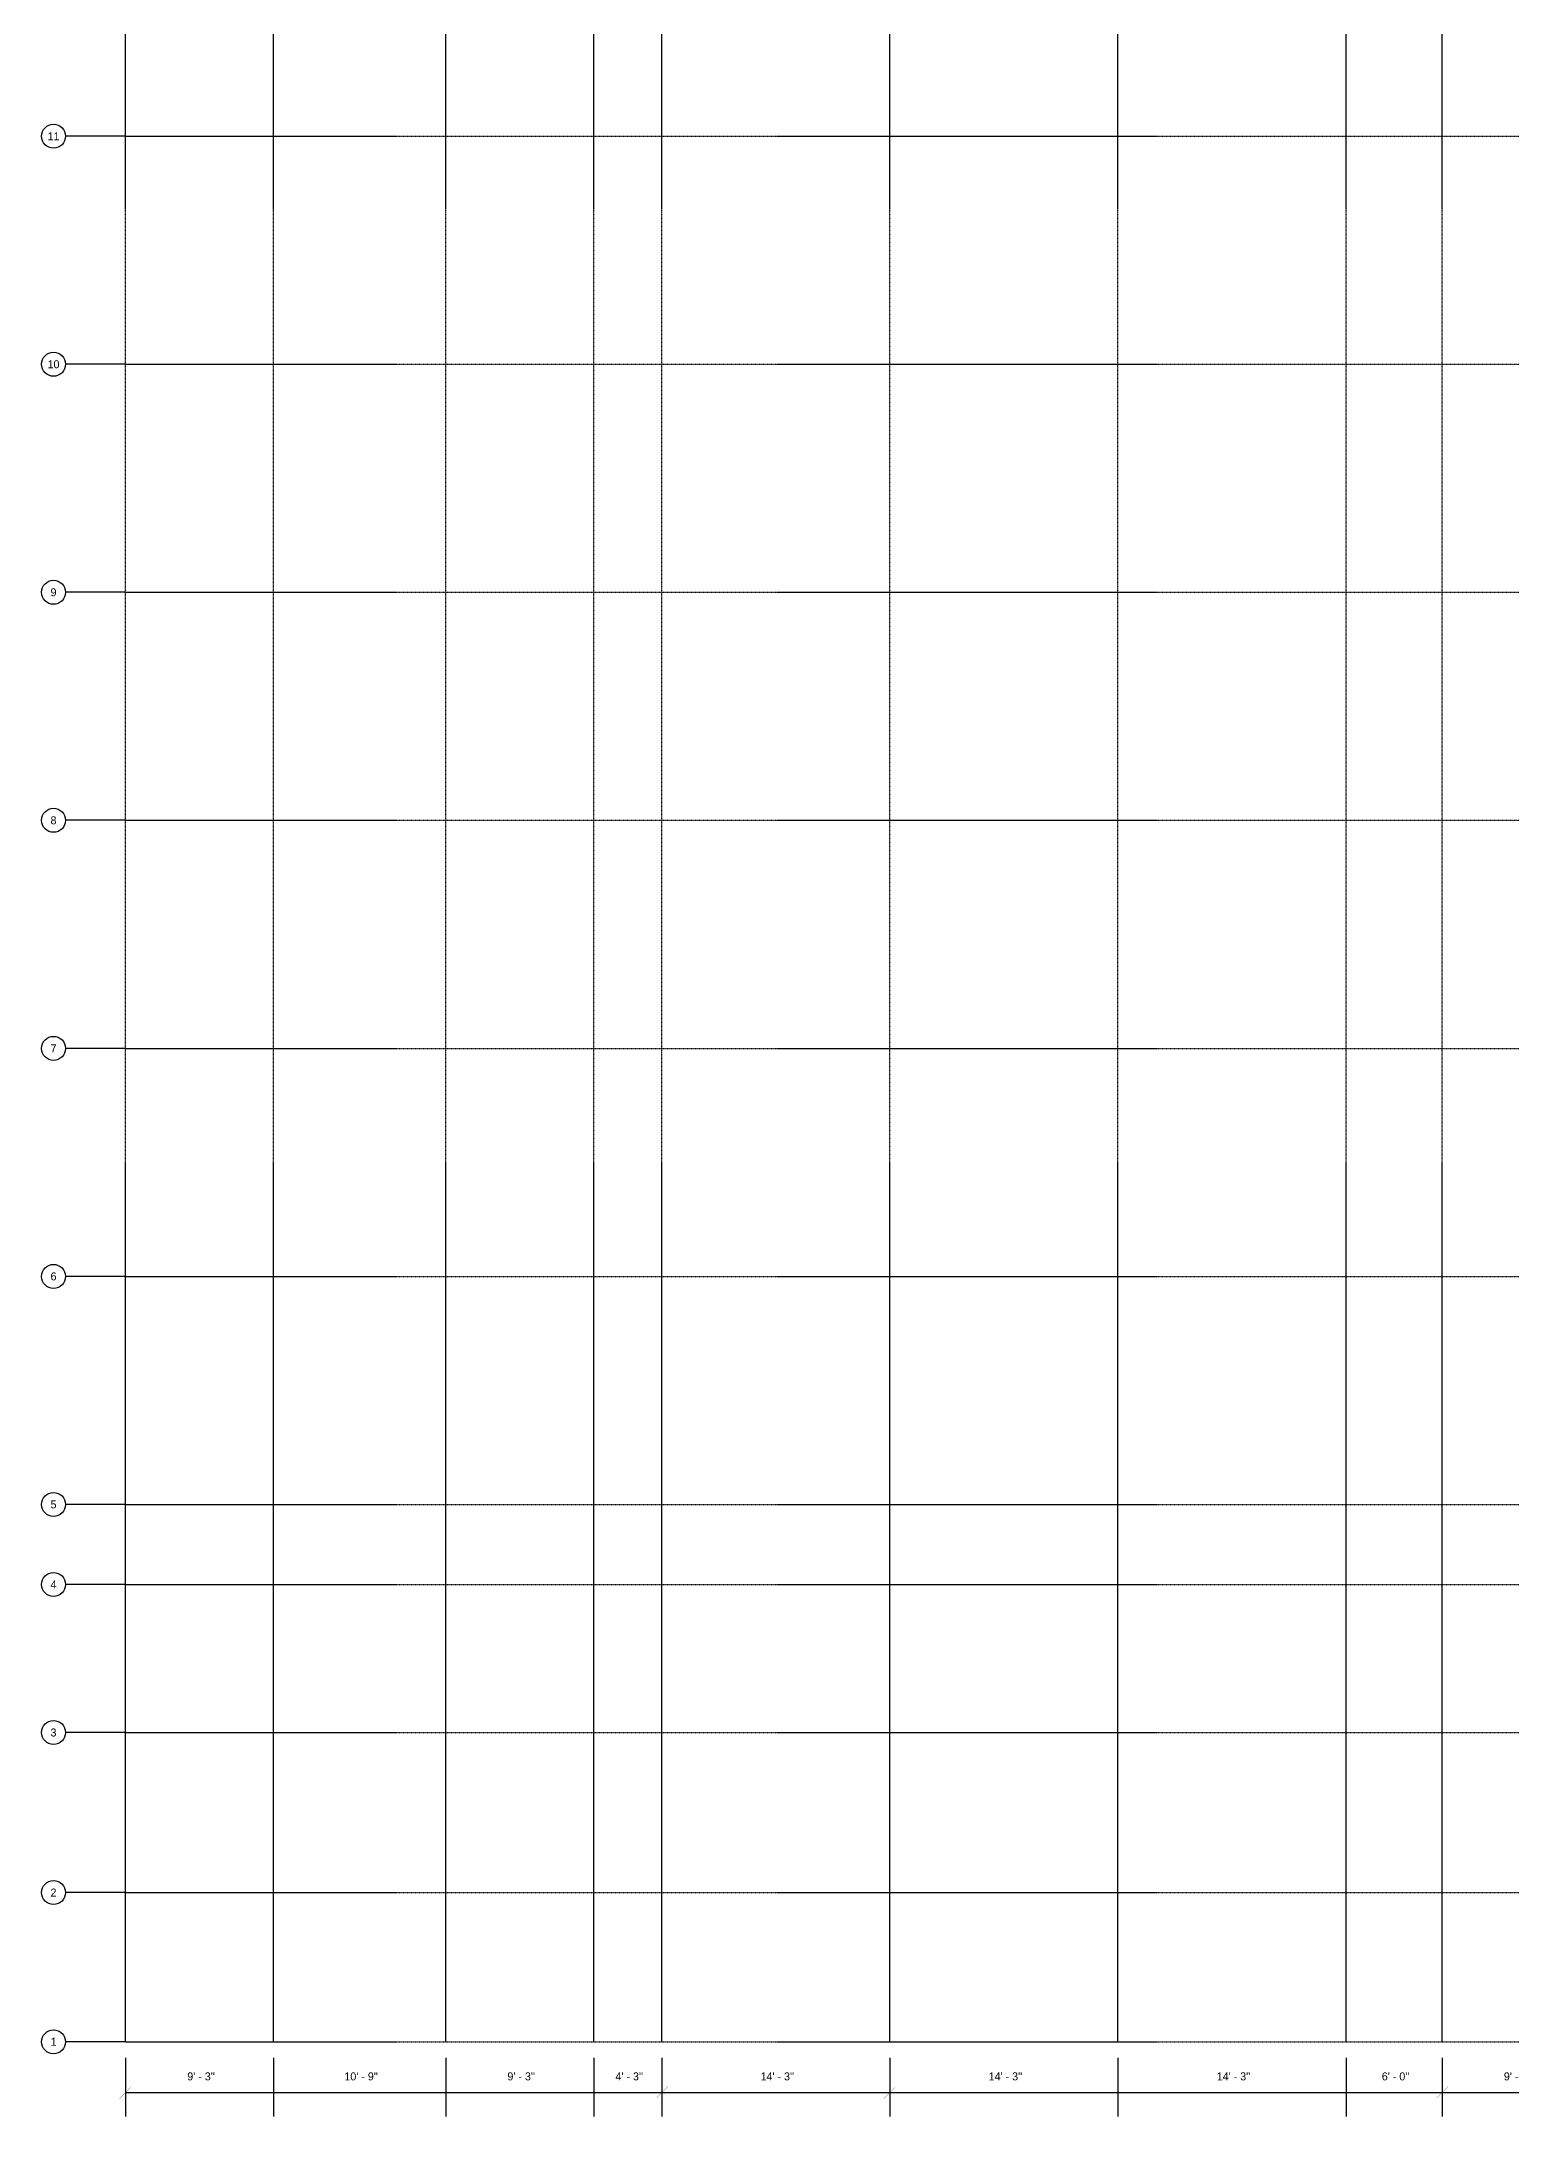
# Model space of a CAD drawing. Extents: x -63 to 2141, y 56 to 3168.
# Drawn here: x -63 to 1039, y 56 to 1612 of the extents above; entities that cross this region are included whole.
import ezdxf
from ezdxf.enums import TextEntityAlignment as Align

# ---------------------------------------------------------------- set-up
doc = ezdxf.new("R2010")
doc.units = 0
doc.header["$MEASUREMENT"] = 0
doc.linetypes.add('Center', pattern=[2, 1.25, -0.25, 0.25, -0.25])
doc.layers.get('0').update_dxf_attribs({"linetype": 'CONTINUOUS'})
for name, color, linetype in [('DIMENSIONS', 4, 'CONTINUOUS'), ('GRID', 1, 'CONTINUOUS'), ('TEXT', 5, 'CONTINUOUS')]:
    doc.layers.add(name, color=color, linetype=linetype)
doc.dimstyles.get("Standard").update_dxf_attribs({"dimtxt": 0.18, "dimasz": 0.18, "dimexe": 0.18, "dimexo": 0.0625, "dimgap": 0.09, "dimtad": 0, "dimtih": 1, "dimtoh": 1, "dimdec": 4, "dimzin": 0, "dimtxsty": 'STANDARD', "dimcen": 0.09, "dimazin": 3, "dimtfac": 1, "dimtdec": 4, "dimtofl": 0, "dimtmove": 0, "dimatfit": 3, "dimtolj": 1, "dimtzin": 0})

# ---------------------------------------------------------------- blocks, each defined once
blk = doc.blocks.new('*D0')
at = {"color": 1, "linetype": 'BYBLOCK'}
for points in [[(4.8, 78.7), (3.7, 77.7), (-3.7, 70.2), (-4.8, 69.2)], [(115.8, 78.7), (114.7, 77.7), (107.3, 70.2), (106.2, 69.2)]]:
    blk.add_solid(points, dxfattribs=at)
at = {"layer": 'DIMENSIONS', "color": 9, "linetype": 'BYBLOCK'}
for p, q in [((0, 100), (0, 56)), ((111, 100), (111, 56))]:
    blk.add_line(p, q, dxfattribs=at)
at = {"layer": 'DIMENSIONS', "color": 0, "linetype": 'BYBLOCK'}
blk.add_line((0, 74), (111, 74), dxfattribs=at)
at = {"layer": 'DIMENSIONS', "color": 0, "linetype": 'BYBLOCK', "insert": (55.5, 86), "char_height": 6, "attachment_point": 5}
blk.add_mtext("\\A1; 9' - 3''", dxfattribs=at)
blk = doc.blocks.new('*D1')
at = {"color": 1, "linetype": 'BYBLOCK'}
for points in [[(115.8, 78.7), (114.7, 77.7), (107.3, 70.2), (106.2, 69.2)], [(244.8, 78.7), (243.7, 77.7), (236.3, 70.2), (235.2, 69.2)]]:
    blk.add_solid(points, dxfattribs=at)
at = {"layer": 'DIMENSIONS', "color": 9, "linetype": 'BYBLOCK'}
for p, q in [((111, 100), (111, 56)), ((240, 100), (240, 56))]:
    blk.add_line(p, q, dxfattribs=at)
at = {"layer": 'DIMENSIONS', "color": 0, "linetype": 'BYBLOCK'}
blk.add_line((111, 74), (240, 74), dxfattribs=at)
at = {"layer": 'DIMENSIONS', "color": 0, "linetype": 'BYBLOCK', "insert": (175.5, 86), "char_height": 6, "attachment_point": 5}
blk.add_mtext("\\A1; 10' - 9''", dxfattribs=at)
blk = doc.blocks.new('*D2')
at = {"color": 1, "linetype": 'BYBLOCK'}
for points in [[(244.8, 78.7), (243.7, 77.7), (236.3, 70.2), (235.2, 69.2)], [(355.8, 78.7), (354.7, 77.7), (347.3, 70.2), (346.2, 69.2)]]:
    blk.add_solid(points, dxfattribs=at)
at = {"layer": 'DIMENSIONS', "color": 9, "linetype": 'BYBLOCK'}
for p, q in [((240, 100), (240, 56)), ((351, 100), (351, 56))]:
    blk.add_line(p, q, dxfattribs=at)
at = {"layer": 'DIMENSIONS', "color": 0, "linetype": 'BYBLOCK'}
blk.add_line((240, 74), (351, 74), dxfattribs=at)
at = {"layer": 'DIMENSIONS', "color": 0, "linetype": 'BYBLOCK', "insert": (295.5, 86), "char_height": 6, "attachment_point": 5}
blk.add_mtext("\\A1; 9' - 3''", dxfattribs=at)
blk = doc.blocks.new('*D3')
at = {"color": 1, "linetype": 'BYBLOCK'}
for points in [[(355.8, 78.7), (354.7, 77.7), (347.3, 70.2), (346.2, 69.2)], [(406.8, 78.7), (405.7, 77.7), (398.3, 70.2), (397.2, 69.2)]]:
    blk.add_solid(points, dxfattribs=at)
at = {"layer": 'DIMENSIONS', "color": 9, "linetype": 'BYBLOCK'}
for p, q in [((351, 100), (351, 56)), ((402, 100), (402, 56))]:
    blk.add_line(p, q, dxfattribs=at)
at = {"layer": 'DIMENSIONS', "color": 0, "linetype": 'BYBLOCK'}
blk.add_line((351, 74), (402, 74), dxfattribs=at)
at = {"layer": 'DIMENSIONS', "color": 0, "linetype": 'BYBLOCK', "insert": (376.5, 86), "char_height": 6, "attachment_point": 5}
blk.add_mtext("\\A1; 4' - 3''", dxfattribs=at)
blk = doc.blocks.new('*D4')
at = {"color": 1, "linetype": 'BYBLOCK'}
for points in [[(406.8, 78.7), (405.7, 77.7), (398.3, 70.2), (397.2, 69.2)], [(577.8, 78.7), (576.7, 77.7), (569.3, 70.2), (568.2, 69.2)]]:
    blk.add_solid(points, dxfattribs=at)
at = {"layer": 'DIMENSIONS', "color": 9, "linetype": 'BYBLOCK'}
for p, q in [((402, 100), (402, 56)), ((573, 100), (573, 56))]:
    blk.add_line(p, q, dxfattribs=at)
at = {"layer": 'DIMENSIONS', "color": 0, "linetype": 'BYBLOCK'}
blk.add_line((402, 74), (573, 74), dxfattribs=at)
at = {"layer": 'DIMENSIONS', "color": 0, "linetype": 'BYBLOCK', "insert": (487.5, 86), "char_height": 6, "attachment_point": 5}
blk.add_mtext("\\A1; 14' - 3''", dxfattribs=at)
blk = doc.blocks.new('*D5')
at = {"color": 1, "linetype": 'BYBLOCK'}
for points in [[(577.8, 78.7), (576.7, 77.7), (569.3, 70.2), (568.2, 69.2)], [(748.8, 78.7), (747.7, 77.7), (740.3, 70.2), (739.2, 69.2)]]:
    blk.add_solid(points, dxfattribs=at)
at = {"layer": 'DIMENSIONS', "color": 9, "linetype": 'BYBLOCK'}
for p, q in [((573, 100), (573, 56)), ((744, 100), (744, 56))]:
    blk.add_line(p, q, dxfattribs=at)
at = {"layer": 'DIMENSIONS', "color": 0, "linetype": 'BYBLOCK'}
blk.add_line((573, 74), (744, 74), dxfattribs=at)
at = {"layer": 'DIMENSIONS', "color": 0, "linetype": 'BYBLOCK', "insert": (658.5, 86), "char_height": 6, "attachment_point": 5}
blk.add_mtext("\\A1; 14' - 3''", dxfattribs=at)
blk = doc.blocks.new('*D6')
at = {"color": 1, "linetype": 'BYBLOCK'}
for points in [[(748.8, 78.7), (747.7, 77.7), (740.3, 70.2), (739.2, 69.2)], [(919.8, 78.7), (918.7, 77.7), (911.3, 70.2), (910.2, 69.2)]]:
    blk.add_solid(points, dxfattribs=at)
at = {"layer": 'DIMENSIONS', "color": 9, "linetype": 'BYBLOCK'}
for p, q in [((744, 100), (744, 56)), ((915, 100), (915, 56))]:
    blk.add_line(p, q, dxfattribs=at)
at = {"layer": 'DIMENSIONS', "color": 0, "linetype": 'BYBLOCK'}
blk.add_line((744, 74), (915, 74), dxfattribs=at)
at = {"layer": 'DIMENSIONS', "color": 0, "linetype": 'BYBLOCK', "insert": (829.5, 86), "char_height": 6, "attachment_point": 5}
blk.add_mtext("\\A1; 14' - 3''", dxfattribs=at)
blk = doc.blocks.new('*D7')
at = {"color": 1, "linetype": 'BYBLOCK'}
for points in [[(919.8, 78.7), (918.7, 77.7), (911.3, 70.2), (910.2, 69.2)], [(991.8, 78.7), (990.7, 77.7), (983.3, 70.2), (982.2, 69.2)]]:
    blk.add_solid(points, dxfattribs=at)
at = {"layer": 'DIMENSIONS', "color": 9, "linetype": 'BYBLOCK'}
for p, q in [((915, 100), (915, 56)), ((987, 100), (987, 56))]:
    blk.add_line(p, q, dxfattribs=at)
at = {"layer": 'DIMENSIONS', "color": 0, "linetype": 'BYBLOCK'}
blk.add_line((915, 74), (987, 74), dxfattribs=at)
at = {"layer": 'DIMENSIONS', "color": 0, "linetype": 'BYBLOCK', "insert": (951, 86), "char_height": 6, "attachment_point": 5}
blk.add_mtext("\\A1; 6' - 0''", dxfattribs=at)
blk = doc.blocks.new('*D8')
at = {"color": 1, "linetype": 'BYBLOCK'}
for points in [[(991.8, 78.7), (990.7, 77.7), (983.3, 70.2), (982.2, 69.2)], [(1102.8, 78.7), (1101.7, 77.7), (1094.3, 70.2), (1093.2, 69.2)]]:
    blk.add_solid(points, dxfattribs=at)
at = {"layer": 'DIMENSIONS', "color": 9, "linetype": 'BYBLOCK'}
for p, q in [((987, 100), (987, 56)), ((1098, 100), (1098, 56))]:
    blk.add_line(p, q, dxfattribs=at)
at = {"layer": 'DIMENSIONS', "color": 0, "linetype": 'BYBLOCK'}
blk.add_line((987, 74), (1098, 74), dxfattribs=at)
at = {"layer": 'DIMENSIONS', "color": 0, "linetype": 'BYBLOCK', "insert": (1042.5, 86), "char_height": 6, "attachment_point": 5}
blk.add_mtext("\\A1; 9' - 3''", dxfattribs=at)

msp = doc.modelspace()

# ---------------------------------------------------------------- linework, layer by layer
at = {"layer": 'GRID', "color": 1, "linetype": 'CENTER', "ltscale": 0.5}
for p, q in [((0, 111.96), (0, 3104.916)), ((111, 111.96), (111, 3104.916)), ((240, 111.96), (240, 3104.916)), ((351, 111.96), (351, 3104.916)), ((402, 111.96), (402, 3104.916)), ((573, 111.96), (573, 3104.916)), ((744, 111.96), (744, 3104.916)), ((915, 111.96), (915, 3104.916)), ((987, 111.96), (987, 3104.916)), ((0, 1540.92), (2085, 1540.92)), ((0, 1369.92), (2085, 1369.92)), ((0, 1198.92), (2085, 1198.92)), ((0, 1027.92), (2085, 1027.92)), ((0, 856.92), (2085, 856.92)), ((0, 685.92), (2085, 685.92)), ((0, 514.92), (2085, 514.92)), ((0, 454.92), (2085, 454.92)), ((0, 343.92), (2085, 343.92)), ((0, 223.92), (2085, 223.92)), ((0, 111.96), (2085, 111.96))]:
    msp.add_line(p, q, dxfattribs=at)
at = {"layer": 'GRID', "color": 0, "linetype": 'CONTINUOUS'}
for p, q in [((0, 1540.92), (-45, 1540.92)), ((0, 1369.92), (-45, 1369.92)), ((0, 1198.92), (-45, 1198.92)), ((0, 1027.92), (-45, 1027.92)), ((0, 856.92), (-45, 856.92)), ((0, 685.92), (-45, 685.92)), ((0, 514.92), (-45, 514.92)), ((0, 454.92), (-45, 454.92)), ((0, 343.92), (-45, 343.92)), ((0, 223.92), (-45, 223.92)), ((0, 111.96), (-45, 111.96))]:
    msp.add_line(p, q, dxfattribs=at)
for centre in [(-54, 1540.92), (-54, 1369.92), (-54, 1198.92), (-54, 1027.92), (-54, 856.92), (-54, 685.92), (-54, 514.92), (-54, 454.92), (-54, 343.92), (-54, 223.92), (-54, 111.96)]:
    msp.add_circle(centre, 9, dxfattribs=at)

# ---------------------------------------------------------------- texts
at = {"layer": 'TEXT', "color": 0}
for s, p in [('11', (-54, 1540.92)), ('10', (-54, 1369.92)), ('9', (-54, 1198.92)), ('8', (-54, 1027.92)), ('7', (-54, 856.92)), ('6', (-54, 685.92)), ('5', (-54, 514.92)), ('4', (-54, 454.92)), ('3', (-54, 343.92)), ('2', (-54, 223.92)), ('1', (-54, 111.96))]:
    msp.add_text(s, height=6, dxfattribs=at).set_placement(p, align=Align.MIDDLE)

# ---------------------------------------------------------------- dimensions: what is measured, and where the dimension line sits
at = {"layer": 'DIMENSIONS'}
for base, p1, p2, picture, middle in [((111, 73.96), (0, 111.96), (111, 111.96), '*D0', (55.5, 111.96)), ((240, 73.96), (111, 111.96), (240, 111.96), '*D1', (175.5, 111.96)), ((351, 73.96), (240, 111.96), (351, 111.96), '*D2', (295.5, 111.96)), ((402, 73.96), (351, 111.96), (402, 111.96), '*D3', (376.5, 111.96)), ((573, 73.96), (402, 111.96), (573, 111.96), '*D4', (487.5, 111.96)), ((744, 73.96), (573, 111.96), (744, 111.96), '*D5', (658.5, 111.96)), ((915, 73.96), (744, 111.96), (915, 111.96), '*D6', (829.5, 111.96)), ((987, 73.96), (915, 111.96), (987, 111.96), '*D7', (951, 111.96)), ((1098, 73.96), (987, 111.96), (1098, 111.96), '*D8', (1042.5, 111.96))]:
    dim = msp.add_linear_dim(base=base, p1=p1, p2=p2, dimstyle='STANDARD', dxfattribs=at)
    dim.commit()
    dim.dimension.update_dxf_attribs({"geometry": picture, "text_midpoint": middle})

doc.saveas('drawing.dxf')
